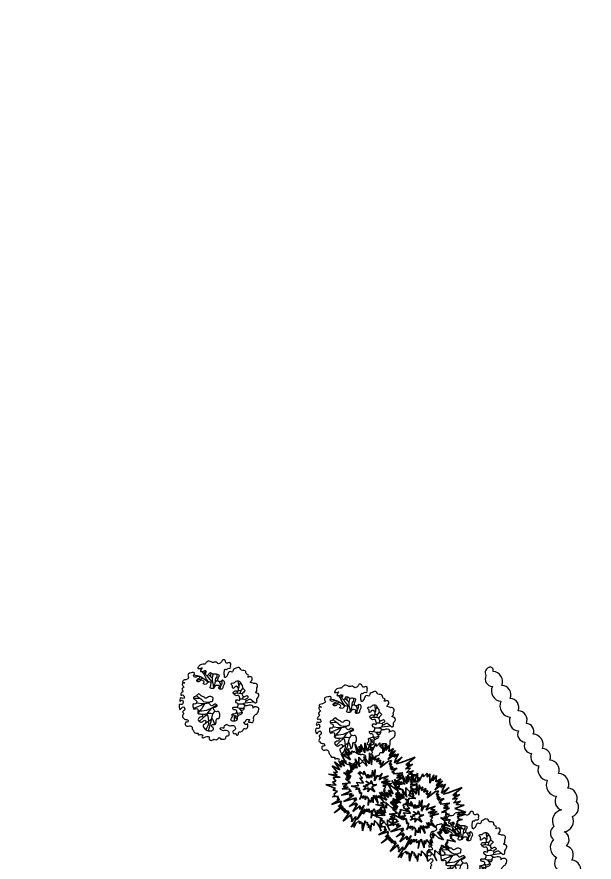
# Model space of a CAD drawing. Header units: metres. Extents: x 180 to 3220, y 13789 to 15035.
# Drawn here: x 782.58 to 800.85, y 14423.54 to 14450.3 of the extents above; entities that cross this region are included whole.
import ezdxf

# ---------------------------------------------------------------- set-up
doc = ezdxf.new("R2010")
doc.units = ezdxf.units.M
doc.header["$MEASUREMENT"] = 0
for name, color, linetype in [('04 Дендроплан (существующие растения)', 7, 'Continuous'), ('04 План (существующие кустарники)', 7, 'Continuous'), ('50 Дендроплан (привязки)', 7, 'Continuous')]:
    doc.layers.add(name, color=color, linetype=linetype)
doc.styles.get("Standard").update_dxf_attribs({"font": 'arial.ttf'})
doc.dimstyles.get("Standard").update_dxf_attribs({"dimtxt": 0.18, "dimasz": 0.18, "dimexe": 0.18, "dimexo": 0.0625, "dimgap": 0.09, "dimtad": 0, "dimtih": 1, "dimtoh": 1, "dimdec": 4, "dimzin": 0, "dimdsep": 46, "dimtxsty": 'Standard', "dimcen": 0.09, "dimadec": 0, "dimazin": 0, "dimtfac": 1, "dimtdec": 4, "dimtofl": 0, "dimtmove": 0, "dimatfit": 3, "dimfxl": 1, "dimtolj": 1, "dimtzin": 0, "dimarcsym": 0})

# ---------------------------------------------------------------- blocks, each defined once
blk = doc.blocks.new('Лиственное дерево существующее')
at = {"color": 114, "lineweight": 0}
for p, q in [((-1.275, 1.287), (-1.119, 1.252)), ((-0.799, 1.368), (-0.859, 1.458)), ((-0.751, 1.267), (-0.799, 1.368)), ((-0.782, 1.333), (-0.669, 1.479)), ((-0.403, 1.17), (-0.548, 1.306)), ((-0.427, 1.275), (-0.411, 1.393)), ((-0.332, 1.162), (-0.28, 1.33)), ((-0.103, 1.192), (-0.105, 1.321)), ((-0.829, 1.124), (-1.138, 0.99)), ((-1.119, 1.252), (-0.938, 1.195)), ((-0.938, 1.195), (-0.761, 1.08)), ((-0.761, 1.08), (-0.541, 0.917)), ((-0.639, 1.076), (-0.751, 1.267)), ((-0.541, 0.917), (-0.639, 1.076)), ((-0.62, 1.247), (-0.563, 1.155)), ((-0.563, 1.155), (-0.46, 1.026)), ((-0.46, 1.026), (-0.309, 0.866)), ((-0.415, 1.181), (-0.427, 1.275)), ((-0.334, 1.1), (-0.403, 1.17)), ((-0.337, 1.006), (-0.332, 1.162)), ((-0.309, 0.866), (-0.337, 1.006)), ((-0.285, 0.754), (-0.309, 0.866)), ((-0.221, 0.786), (-0.18, 0.943)), ((-0.183, 1.016), (-0.173, 1.105)), ((-0.18, 0.943), (-0.183, 1.016)), ((-0.18, 0.943), (-0.086, 1.015)), ((-0.173, 1.105), (-0.103, 1.192)), ((0.058, 0.845), (0.018, 0.955)), ((0.145, 0.845), (0.151, 1.018)), ((1.012, 0.68), (0.961, 0.98)), ((1.002, 0.737), (1.083, 0.859)), ((-0.266, 0.631), (-0.285, 0.754)), ((-0.266, 0.631), (-0.221, 0.786)), ((0.011, 0.712), (0.08, 0.738)), ((0.027, 0.553), (0.067, 0.65)), ((0.098, 0.768), (0.058, 0.845)), ((0.067, 0.65), (0.08, 0.738)), ((0.08, 0.738), (0.145, 0.845)), ((0.912, 0.363), (0.952, 0.477)), ((1.088, 0.479), (0.952, 0.477)), ((0.98, 0.595), (1.012, 0.68)), ((1.088, 0.479), (1.064, 0.348)), ((1.191, 0.617), (1.088, 0.479)), ((-1.081, 0.093), (-1.287, 0.08)), ((-0.976, 0.096), (-1.147, 0.235)), ((-0.973, 0.093), (-1.081, 0.093)), ((-0.885, 0.021), (-0.976, 0.096)), ((-0.772, -0.073), (-0.885, 0.021)), ((0.748, 0.317), (0.854, 0.368)), ((0.854, 0.368), (1.012, 0.353)), ((1.012, 0.353), (1.103, 0.344)), ((1.044, 0.078), (1.18, 0.078)), ((1.103, 0.344), (1.176, 0.338)), ((1.18, 0.078), (1.236, 0.183)), ((1.18, 0.078), (1.336, 0.043)), ((-1.169, -0.374), (-1.309, -0.418)), ((-0.931, -0.27), (-1.169, -0.374)), ((-1.091, -0.147), (-1.147, -0.134)), ((-0.91, -0.179), (-1.091, -0.147)), ((-0.86, -0.395), (-0.95, -0.489)), ((-0.739, -0.188), (-0.931, -0.27)), ((-0.739, -0.188), (-0.91, -0.179)), ((-0.821, -0.312), (-0.86, -0.395)), ((-0.739, -0.188), (-0.821, -0.312)), ((-0.638, -0.11), (-0.772, -0.073)), ((-0.5, -0.151), (-0.739, -0.188)), ((-0.386, -0.406), (-0.641, -0.519)), ((-0.489, -0.116), (-0.638, -0.11)), ((-0.386, -0.406), (-0.514, -0.534)), ((-0.113, -0.252), (-0.386, -0.406)), ((0.87, -0.356), (1.013, -0.408)), ((0.953, -0.18), (1.158, -0.176)), ((1.013, -0.408), (1.247, -0.408)), ((1.013, -0.408), (1.096, -0.512)), ((1.158, -0.176), (1.317, -0.128)), ((1.158, -0.176), (1.267, -0.218)), ((1.267, -0.218), (1.367, -0.287)), ((1.317, -0.128), (1.739, -0.074)), ((1.328, -0.127), (1.373, -0.019)), ((-0.95, -0.489), (-1.084, -0.647)), ((-0.882, -0.56), (-1.076, -0.551)), ((-0.641, -0.519), (-0.882, -0.56)), ((-0.75, -0.714), (-0.864, -0.716)), ((-0.699, -0.796), (-0.804, -0.883)), ((-0.624, -0.681), (-0.75, -0.714)), ((-0.624, -0.681), (-0.699, -0.796)), ((-0.514, -0.534), (-0.624, -0.681)), ((-0.525, -0.67), (-0.624, -0.681)), ((-0.624, -0.681), (-0.572, -0.807)), ((-0.572, -0.807), (-0.55, -0.923)), ((-0.427, -0.678), (-0.525, -0.67)), ((-0.335, -0.691), (-0.427, -0.678)), ((-0.335, -0.691), (-0.408, -0.969)), ((-0.212, -0.551), (-0.335, -0.691)), ((0.682, -0.698), (0.762, -0.798)), ((0.762, -0.798), (0.755, -1.059)), ((0.762, -0.798), (0.835, -0.77)), ((0.762, -0.798), (0.907, -0.988)), ((0.835, -0.77), (0.929, -0.824)), ((0.873, -0.622), (0.961, -0.786)), ((0.873, -0.622), (0.993, -0.651)), ((0.993, -0.651), (1.163, -0.596)), ((-0.804, -0.883), (-0.997, -1.067)), ((-0.629, -1.132), (-0.696, -1.173)), ((-0.532, -1.058), (-0.629, -1.132)), ((-0.535, -1.187), (-0.566, -1.298)), ((-0.55, -0.923), (-0.535, -1.06)), ((-0.535, -1.06), (-0.535, -1.187)), ((-0.408, -0.969), (-0.532, -1.058)), ((-0.47, -1.242), (-0.515, -1.373)), ((-0.422, -1.093), (-0.47, -1.242)), ((-0.408, -0.969), (-0.422, -1.093)), ((-0.381, -0.865), (-0.316, -0.99)), ((-0.316, -0.99), (-0.275, -1.107)), ((-0.275, -1.107), (-0.238, -1.23)), ((-0.622, -1.395), (-0.691, -1.474)), ((-0.566, -1.298), (-0.622, -1.395)), ((-0.515, -1.373), (-0.564, -1.545))]:
    blk.add_line(p, q, dxfattribs=at)
for points, knots in [([(-1.863, -0.802), (-1.881, -0.757), (-1.747, -0.684), (-1.911, -0.574), (-1.692, -0.517), (-1.79, -0.294), (-1.907, -0.385), (-1.984, -0.55), (-2.059, -0.321), (-1.999, -0.175), (-1.894, -0.235), (-1.819, -0.16), (-1.828, -0.083), (-1.849, 0.055), (-2.007, -0.094), (-1.999, 0.047), (-1.938, 0.153), (-1.832, 0.046), (-1.733, 0.144), (-1.793, 0.214), (-1.838, 0.303), (-1.955, 0.22), (-1.946, 0.341), (-1.898, 0.392), (-1.788, 0.464), (-1.907, 0.519), (-1.872, 0.623), (-1.76, 0.663), (-1.864, 0.745), (-1.889, 0.84), (-1.824, 0.904), (-1.659, 0.854), (-1.891, 0.903), (-1.808, 1.034), (-1.683, 1.022), (-1.589, 1.081), (-1.522, 1.172), (-1.609, 1.251), (-1.548, 1.37), (-1.423, 1.371), (-1.266, 1.445), (-1.233, 1.311), (-1.326, 1.255), (-1.263, 1.188), (-1.194, 1.144), (-1.114, 1.199), (-1.035, 1.222), (-0.951, 1.163), (-1.052, 1.106), (-1.123, 1.075), (-1.151, 0.983), (-1.088, 0.91), (-0.99, 0.942), (-0.937, 1.041), (-0.833, 0.999), (-0.758, 0.957), (-0.756, 0.875), (-0.858, 0.837), (-0.695, 0.783), (-0.611, 0.852), (-0.527, 0.951), (-0.375, 0.902), (-0.426, 0.79), (-0.418, 0.708), (-0.488, 0.654), (-0.425, 0.592), (-0.354, 0.593), (-0.251, 0.613), (-0.225, 0.746), (-0.105, 0.754), (0.053, 0.733), (-0.044, 0.628), (0.019, 0.538), (0.099, 0.557), (0.195, 0.575), (0.173, 0.707), (0.273, 0.796), (0.262, 0.925), (0.181, 1.071), (0.093, 0.951), (-0.002, 0.952), (-0.083, 0.981), (-0.098, 1.072), (-0.033, 1.146), (0.02, 1.288), (-0.113, 1.322), (-0.213, 1.354), (-0.344, 1.304), (-0.427, 1.44), (-0.522, 1.344), (-0.56, 1.288), (-0.617, 1.228), (-0.671, 1.281), (-0.73, 1.337), (-0.664, 1.401), (-0.662, 1.525), (-0.806, 1.471), (-0.975, 1.423), (-0.933, 1.56), (-0.796, 1.69), (-0.974, 1.592), (-1.114, 1.604), (-1.027, 1.718), (-0.966, 1.811), (-0.835, 1.824), (-0.696, 1.818), (-0.625, 1.999), (-0.435, 1.978), (-0.317, 1.874), (-0.169, 1.993), (-0.037, 1.791), (0.118, 1.927), (0.171, 2.072), (0.331, 2.017), (0.32, 1.881), (0.433, 1.862), (0.5, 1.939), (0.63, 1.849), (0.551, 1.757), (0.61, 1.682), (0.54, 1.583), (0.423, 1.658), (0.38, 1.528), (0.285, 1.601), (0.255, 1.442), (0.259, 1.344), (0.267, 1.066), (0.442, 1.277), (0.452, 1.397), (0.554, 1.491), (0.691, 1.367), (0.706, 1.583), (0.847, 1.604), (0.949, 1.69), (1.08, 1.634), (1.107, 1.482), (1.251, 1.539), (1.364, 1.464), (1.332, 1.318), (1.543, 1.296), (1.4, 1.122), (1.6, 1.263), (1.746, 1.049), (1.497, 0.884), (1.694, 0.879), (1.77, 0.828), (1.885, 0.882), (1.984, 0.691), (1.87, 0.579), (1.951, 0.461), (1.781, 0.392), (1.935, 0.365), (2.026, 0.299), (1.993, 0.151), (1.874, 0.063), (1.942, -0.057), (1.852, -0.164), (1.705, -0.058), (1.57, 0.123), (1.46, -0.006), (1.368, -0.037), (1.309, 0.063), (1.418, 0.081), (1.488, 0.156), (1.387, 0.288), (1.293, 0.151), (1.168, 0.211), (1.158, 0.338), (1.232, 0.414), (1.37, 0.508), (1.152, 0.589), (1.19, 0.754), (1.08, 0.827), (1.07, 0.942), (0.965, 0.989), (0.834, 0.976), (0.764, 0.841), (0.611, 0.902), (0.608, 0.768), (0.711, 0.734), (0.641, 0.537), (0.789, 0.661), (0.881, 0.732), (0.967, 0.639), (0.997, 0.553), (0.953, 0.449), (0.855, 0.484), (0.758, 0.479), (0.688, 0.371), (0.775, 0.293), (0.847, 0.19), (0.983, 0.282), (1.029, 0.149), (1.046, 0.081), (1.054, -0.055), (0.876, 0.088), (0.805, -0.111), (0.954, -0.136), (0.971, -0.254), (0.916, -0.36), (0.806, -0.365), (0.663, -0.342), (0.715, -0.526), (0.851, -0.462), (0.924, -0.585), (0.833, -0.657), (0.756, -0.694), (0.608, -0.696), (0.717, -0.859), (0.553, -0.942), (0.629, -1.071), (0.741, -1.059), (0.834, -1.056), (0.93, -0.996), (0.884, -0.867), (0.981, -0.75), (1.119, -0.739), (1.208, -0.591), (1.044, -0.489), (1.259, -0.545), (1.236, -0.392), (1.278, -0.271), (1.407, -0.301), (1.52, -0.244), (1.647, -0.243), (1.757, -0.342), (1.628, -0.447), (1.834, -0.304), (1.938, -0.341), (2.024, -0.427), (1.983, -0.534), (1.959, -0.679), (1.81, -0.72), (1.719, -0.862), (1.775, -0.997), (1.685, -1.157), (1.583, -1.102), (1.385, -1.113), (1.618, -0.979), (1.443, -0.96), (1.345, -0.98), (1.358, -1.093), (1.215, -1.09), (1.3, -1.192), (1.368, -1.263), (1.45, -1.161), (1.466, -1.327), (1.427, -1.431), (1.321, -1.45), (1.23, -1.407), (1.216, -1.557), (1.107, -1.596), (0.975, -1.601), (0.989, -1.703), (0.947, -1.778), (0.841, -1.769), (0.866, -1.645), (0.75, -1.749), (0.684, -1.637), (0.696, -1.538), (0.781, -1.521), (0.846, -1.457), (0.816, -1.355), (0.745, -1.251), (0.631, -1.287), (0.523, -1.314), (0.445, -1.241), (0.335, -1.218), (0.262, -1.295), (0.252, -1.455), (0.133, -1.345), (0.026, -1.44), (0.118, -1.522), (0.208, -1.565), (0.318, -1.52), (0.405, -1.554), (0.514, -1.588), (0.498, -1.691), (0.507, -1.814), (0.369, -1.786), (0.336, -1.883), (0.301, -1.974), (0.195, -1.957), (0.081, -2.01), (0.01, -1.844), (-0.069, -1.968), (-0.163, -2.035), (-0.279, -1.927), (-0.37, -2.065), (-0.477, -2.008), (-0.522, -1.934), (-0.473, -1.822), (-0.649, -1.838), (-0.74, -1.86), (-0.831, -1.93), (-0.905, -1.848), (-0.791, -1.771), (-0.94, -1.709), (-1.095, -1.791), (-1.036, -1.621), (-1.266, -1.715), (-1.272, -1.547), (-1.369, -1.482), (-1.348, -1.343), (-1.503, -1.274), (-1.621, -1.34), (-1.705, -1.268), (-1.734, -1.19), (-1.693, -1.089), (-1.578, -1.13), (-1.56, -1.01), (-1.655, -0.965), (-1.758, -0.976), (-1.811, -0.902), (-1.875, -0.857), (-1.857, -0.816), (-1.863, -0.802)], [0, 0, 0, 0, 0.144623, 0.231167, 0.368861, 0.533358, 0.626687, 0.740408, 0.935226, 1.031861, 1.128241, 1.198256, 1.294402, 1.368689, 1.507955, 1.574673, 1.679777, 1.79119, 1.883627, 1.959993, 2.039207, 2.131319, 2.201489, 2.277769, 2.379891, 2.45347, 2.54984, 2.629417, 2.713756, 2.836131, 2.877797, 2.974434, 3.098533, 3.174839, 3.310795, 3.448506, 3.489216, 3.62255, 3.689433, 3.833718, 3.988827, 4.05943, 4.152735, 4.217846, 4.281087, 4.383199, 4.466591, 4.525335, 4.60464, 4.706041, 4.777196, 4.850967, 4.941557, 5.035937, 5.13954, 5.219117, 5.28068, 5.339424, 5.435055, 5.564599, 5.681514, 5.792988, 5.892227, 5.976975, 6.036908, 6.095646, 6.173749, 6.252212, 6.380922, 6.484525, 6.602635, 6.692872, 6.777965, 6.844717, 6.928444, 7.02051, 7.167213, 7.282, 7.407383, 7.507264, 7.609206, 7.678412, 7.741177, 7.842553, 7.980652, 8.063007, 8.187574, 8.307662, 8.420868, 8.524456, 8.606097, 8.65359, 8.733663, 8.78115, 8.875736, 8.947733, 9.070923, 9.223371, 9.297752, 9.425798, 9.577891, 9.656402, 9.742281, 9.880076, 10.010368, 10.101704, 10.271449, 10.469408, 10.556507, 10.704089, 10.878467, 11.055291, 11.171089, 11.284149, 11.417731, 11.482645, 11.567427, 11.68373, 11.77169, 11.843492, 11.921933, 12.039354, 12.124248, 12.185085, 12.279334, 12.442083, 12.611011, 12.797738, 12.921046, 13.015017, 13.129765, 13.27535, 13.406716, 13.521304, 13.644281, 13.753137, 13.886642, 13.991763, 14.093139, 14.248215, 14.338926, 14.451134, 14.636917, 14.813923, 14.953979, 15.006047, 15.083831, 15.270441, 15.402543, 15.48891, 15.598301, 15.682028, 15.794092, 15.927518, 16.058446, 16.173604, 16.260996, 16.378012, 16.633999, 16.747204, 16.817387, 16.885538, 16.980265, 17.054418, 17.157369, 17.299589, 17.380857, 17.502298, 17.608515, 17.708493, 17.875073, 18.018008, 18.132164, 18.220812, 18.330672, 18.42764, 18.594846, 18.685597, 18.781631, 18.83834, 18.974753, 19.095535, 19.196942, 19.302834, 19.396624, 19.471771, 19.573189, 19.64865, 19.757506, 19.853667, 19.959896, 20.083661, 20.173311, 20.285247, 20.335982, 20.497146, 20.604648, 20.73546, 20.822811, 20.919446, 21.052361, 21.138111, 21.251311, 21.378508, 21.468801, 21.559641, 21.663684, 21.760796, 21.866457, 22.044178, 22.114637, 22.23047, 22.341438, 22.400666, 22.529106, 22.668332, 22.783263, 22.938439, 23.01956, 23.126312, 23.267144, 23.355432, 23.45979, 23.589203, 23.728577, 23.835857, 23.898351, 24.043906, 24.189962, 24.256212, 24.371649, 24.490581, 24.67199, 24.766696, 24.956099, 25.083087, 25.169948, 25.292933, 25.419422, 25.526836, 25.615518, 25.691414, 25.778638, 25.869312, 25.961297, 26.024928, 26.121298, 26.263466, 26.360434, 26.407027, 26.517617, 26.650303, 26.74818, 26.826653, 26.905094, 26.978885, 27.046871, 27.126191, 27.241376, 27.314599, 27.389769, 27.472839, 27.551312, 27.683547, 27.788448, 27.871841, 27.999501, 28.077604, 28.175679, 28.291585, 28.394565, 28.492933, 28.567087, 28.697918, 28.77954, 28.894137, 28.975271, 29.07451, 29.169691, 29.264917, 29.370694, 29.435998, 29.525045, 29.645134, 29.756428, 29.862319, 29.956635, 30.074745, 30.200153, 30.306664, 30.366297, 30.449133, 30.570729, 30.713328, 30.79014, 30.852634, 30.945669, 31.037541, 31.189615, 31.243213, 31.410359, 31.536232, 31.621622, 31.733558, 31.886269, 32.00739, 32.09115, 32.172123, 32.250875, 32.347965, 32.418568, 32.512539, 32.612542, 32.705135, 32.769699, 32.813194, 32.813194, 32.813194, 32.813194]), ([(-0.602, -1.531), (-0.637, -1.511), (-0.708, -1.467), (-0.788, -1.386), (-0.835, -1.244), (-0.712, -1.219), (-0.678, -1.13), (-0.654, -0.981), (-0.819, -1.048), (-0.915, -1.145), (-1.007, -1.056), (-1.104, -0.978), (-1.018, -0.888), (-0.949, -0.836), (-0.841, -0.875), (-0.83, -0.671), (-0.981, -0.711), (-1.12, -0.654), (-1.057, -0.535), (-1.096, -0.37), (-1.312, -0.5), (-1.319, -0.325), (-1.366, -0.145), (-1.189, -0.222), (-1.133, -0.117), (-1.133, 0.017), (-1.282, 0.029), (-1.313, 0.162), (-1.188, 0.195), (-1.12, 0.258), (-1.017, 0.368), (-0.96, 0.246), (-0.88, 0.2), (-0.773, 0.186), (-0.694, 0.064), (-0.588, 0.147), (-0.489, 0.209), (-0.378, 0.177), (-0.291, 0.112), (-0.324, 0.045), (-0.292, -0.066), (-0.449, -0.048), (-0.518, -0.154), (-0.453, -0.207), (-0.425, -0.292), (-0.309, -0.266), (-0.239, -0.183), (-0.144, -0.218), (-0.058, -0.305), (-0.195, -0.348), (-0.301, -0.387), (-0.272, -0.491), (-0.218, -0.55), (-0.136, -0.606), (-0.023, -0.531), (0.024, -0.659), (0.046, -0.756), (0.034, -0.851), (-0.017, -0.955), (-0.152, -0.883), (-0.141, -1.045), (-0.171, -1.124), (-0.178, -1.235), (-0.287, -1.228), (-0.413, -1.238), (-0.379, -1.369), (-0.286, -1.387), (-0.29, -1.469), (-0.332, -1.538), (-0.429, -1.563), (-0.519, -1.55), (-0.579, -1.545), (-0.602, -1.531)], [0, 0, 0, 0, 0.119147, 0.244704, 0.355195, 0.456841, 0.525213, 0.64652, 0.761794, 0.906015, 0.999107, 1.102214, 1.21292, 1.287506, 1.35766, 1.479239, 1.62773, 1.713089, 1.858081, 1.936445, 2.136108, 2.227757, 2.383509, 2.506371, 2.592801, 2.687321, 2.856666, 2.919037, 3.017629, 3.155387, 3.246677, 3.353704, 3.442539, 3.52579, 3.669986, 3.756325, 3.869148, 4.011227, 4.081037, 4.138722, 4.206699, 4.365743, 4.440415, 4.505889, 4.585073, 4.671725, 4.788569, 4.878809, 4.948708, 5.073582, 5.166391, 5.253695, 5.327262, 5.415765, 5.519566, 5.621336, 5.725491, 5.831081, 5.911981, 6.005594, 6.125346, 6.227321, 6.306075, 6.391977, 6.508685, 6.596002, 6.686109, 6.737432, 6.809051, 6.915906, 7.005912, 7.085383, 7.085383, 7.085383, 7.085383])]:
    blk.add_open_spline(points, degree=3, knots=knots, dxfattribs=at)
blk = doc.blocks.new('Ель существующая на участке')
at = {"color": 114}
for p, q in [((-0.45, 1.669), (-0.445, 2.184)), ((-0.445, 2.184), (-0.306, 1.755)), ((-0.306, 1.755), (-0.154, 2.172)), ((-0.154, 2.172), (-0.149, 1.793)), ((0.143, 1.993), (0.32, 2.176)), ((0.32, 2.176), (0.325, 1.974)), ((0.325, 1.974), (0.467, 2.151)), ((0.467, 2.151), (0.464, 1.664)), ((-1.458, 1.799), (-1.206, 1.556)), ((-1.179, 1.325), (-1.458, 1.799)), ((-1.333, 1.879), (-1.139, 1.603)), ((-1.206, 1.556), (-1.333, 1.879)), ((-1.139, 1.603), (-1.09, 1.769)), ((-1.09, 1.769), (-1.009, 1.694)), ((-1.009, 1.694), (-0.993, 1.763)), ((-0.993, 1.763), (-0.824, 1.608)), ((-0.954, 2.125), (-0.702, 1.636)), ((-0.824, 1.608), (-0.954, 2.125)), ((-0.733, 2.004), (-0.616, 1.724)), ((-0.702, 1.636), (-0.733, 2.004)), ((-0.65, 2.092), (-0.45, 1.669)), ((-0.616, 1.724), (-0.65, 2.092)), ((-0.149, 1.793), (-0.066, 1.965)), ((-0.074, 1.78), (0.112, 2.139)), ((-0.066, 1.965), (-0.074, 1.78)), ((0.112, 2.139), (0.143, 1.993)), ((0.464, 1.664), (0.671, 2.09)), ((0.671, 2.09), (0.622, 1.794)), ((0.622, 1.794), (0.804, 2.062)), ((1.1, 1.794), (0.724, 1.337)), ((0.804, 2.062), (0.771, 1.744)), ((0.771, 1.744), (1.012, 1.885)), ((1.012, 1.885), (0.79, 1.528)), ((0.79, 1.528), (1.1, 1.794)), ((-1.644, 1.621), (-1.179, 1.325)), ((-1.386, 1.137), (-1.644, 1.621)), ((-1.633, 1.308), (-1.386, 1.137)), ((-1.483, 0.998), (-1.633, 1.308)), ((-0.939, 1.373), (-0.833, 0.89)), ((-0.702, 0.968), (-0.939, 1.373)), ((-0.745, 1.451), (-0.755, 1.166)), ((-0.352, 0.993), (-0.745, 1.451)), ((-0.492, 1.486), (-0.352, 0.993)), ((-0.225, 1.119), (-0.492, 1.486)), ((-0.205, 1.668), (-0.225, 1.119)), ((-0.102, 1.066), (-0.205, 1.668)), ((-0.069, 1.59), (-0.102, 1.066)), ((-0.001, 1.383), (-0.069, 1.59)), ((0.104, 1.486), (-0.001, 1.383)), ((0.031, 1.295), (0.104, 1.486)), ((0.278, 1.406), (0.031, 1.295)), ((0.142, 1.222), (0.278, 1.406)), ((0.356, 1.3), (0.142, 1.222)), ((0.271, 1.101), (0.356, 1.3)), ((0.724, 1.337), (1.104, 1.616)), ((0.898, 1.288), (0.747, 1.255)), ((0.777, 1.079), (0.898, 1.288)), ((1.024, 1.447), (1.264, 1.616)), ((1.104, 1.616), (1.024, 1.447)), ((1.057, 1.168), (1.444, 1.447)), ((1.126, 1.375), (1.057, 1.168)), ((1.264, 1.616), (1.126, 1.375)), ((1.444, 1.447), (1.137, 1.107)), ((1.394, 1.187), (2.098, 1.444)), ((2.098, 1.444), (1.636, 1.071)), ((-2.103, 1.018), (-1.71, 0.802)), ((-1.84, 0.677), (-2.103, 1.018)), ((-1.979, 1.214), (-1.627, 0.943)), ((-1.71, 0.802), (-1.979, 1.214)), ((-1.73, 1.211), (-1.483, 0.998)), ((-1.627, 0.943), (-1.73, 1.211)), ((-1.241, 1.197), (-1.093, 0.695)), ((-1.017, 0.804), (-1.241, 1.197)), ((-1.095, 1.068), (-1.017, 0.804)), ((-0.937, 0.877), (-1.095, 1.068)), ((-1.015, 1.144), (-0.937, 0.877)), ((-0.833, 0.89), (-1.015, 1.144)), ((-0.755, 1.166), (-0.702, 0.968)), ((0.359, 1.187), (0.271, 1.101)), ((0.747, 1.255), (0.324, 0.935)), ((0.324, 0.935), (0.515, 1.252)), ((0.515, 1.252), (0.336, 1.059)), ((0.336, 1.059), (0.359, 1.187)), ((0.918, 1.121), (0.777, 1.079)), ((0.812, 0.983), (0.918, 1.121)), ((0.91, 1.021), (0.812, 0.983)), ((0.832, 0.87), (0.91, 1.021)), ((0.988, 0.96), (0.832, 0.87)), ((0.873, 0.814), (0.988, 0.96)), ((1.192, 0.897), (0.873, 0.814)), ((0.925, 0.691), (1.192, 0.897)), ((1.137, 1.107), (1.394, 1.187)), ((1.979, 1.09), (1.617, 0.86)), ((1.617, 0.86), (1.866, 0.902)), ((1.636, 1.071), (1.832, 1.121)), ((1.866, 0.902), (1.669, 0.681)), ((1.832, 1.121), (1.683, 0.996)), ((1.683, 0.996), (1.979, 1.09)), ((-2.28, 0.59), (-1.846, 0.542)), ((-1.694, 0.435), (-2.28, 0.59)), ((-2.053, 0.424), (-1.694, 0.435)), ((-2.034, 0.694), (-1.84, 0.677)), ((-1.846, 0.542), (-2.034, 0.694)), ((-1.521, 0.678), (-1.166, 0.383)), ((-1.139, 0.469), (-1.521, 0.678)), ((-1.406, 0.73), (-1.139, 0.469)), ((-1.212, 0.602), (-1.406, 0.73)), ((-1.388, 0.449), (-1.219, 0.323)), ((-1.166, 0.383), (-1.388, 0.449)), ((-1.343, 0.809), (-1.212, 0.602)), ((-1.154, 0.652), (-1.343, 0.809)), ((-1.199, 0.786), (-1.154, 0.652)), ((-1.093, 0.695), (-1.199, 0.786)), ((-0.795, 0.653), (-0.543, 0.395)), ((-0.653, 0.608), (-0.795, 0.653)), ((-0.724, 0.734), (-0.653, 0.608)), ((-0.505, 0.573), (-0.724, 0.734)), ((-0.501, 0.75), (-0.505, 0.573)), ((-0.307, 0.389), (-0.501, 0.75)), ((-0.294, 0.585), (-0.307, 0.389)), ((-0.207, 0.389), (-0.294, 0.585)), ((-0.175, 0.553), (-0.207, 0.389)), ((-0.087, 0.421), (-0.175, 0.553)), ((-0.055, 0.785), (-0.087, 0.421)), ((0.006, 0.472), (-0.055, 0.785)), ((0.077, 0.83), (0.006, 0.472)), ((0.049, 0.246), (0.077, 0.83)), ((0.188, 0.546), (0.049, 0.246)), ((0.239, 0.459), (0.188, 0.546)), ((0.423, 0.633), (0.239, 0.459)), ((0.281, 0.31), (0.423, 0.633)), ((0.749, 0.507), (0.388, 0.381)), ((0.501, 0.355), (0.749, 0.507)), ((1.031, 0.704), (0.925, 0.691)), ((0.981, 0.61), (1.031, 0.704)), ((1.472, 0.656), (0.981, 0.61)), ((0.981, 0.61), (0.981, 0.61)), ((1.155, 0.412), (1.386, 0.5)), ((1.167, 0.527), (1.472, 0.656)), ((1.386, 0.5), (1.167, 0.527)), ((1.669, 0.681), (2.023, 0.761)), ((2.204, 0.55), (1.733, 0.387)), ((2.023, 0.761), (1.772, 0.591)), ((1.772, 0.591), (2.204, 0.55)), ((-2.424, 0.067), (-1.904, 0.026)), ((-1.929, -0.137), (-2.424, 0.067)), ((-2.092, 0.181), (-1.918, 0.239)), ((-1.904, 0.026), (-2.092, 0.181)), ((-1.918, 0.239), (-2.053, 0.424)), ((-1.174, 0.147), (-1.592, 0.101)), ((-1.592, 0.101), (-1.34, 0.07)), ((-1.34, 0.07), (-1.544, -0.038)), ((-1.421, 0.353), (-1.174, 0.147)), ((-1.219, 0.323), (-1.421, 0.353)), ((-0.756, 0.024), (-1.147, -0.022)), ((-0.885, 0.173), (-0.756, 0.024)), ((-0.511, 0.137), (-0.885, 0.173)), ((-0.695, 0.411), (-0.511, 0.137)), ((-0.543, 0.395), (-0.695, 0.411)), ((-0.282, 0.008), (-0.534, -0.017)), ((-0.231, 0.092), (-0.414, 0.051)), ((-0.414, 0.051), (-0.282, 0.008)), ((-0.389, 0.239), (-0.231, 0.092)), ((-0.163, 0.107), (-0.389, 0.239)), ((-0.122, 0.27), (-0.163, 0.107)), ((-0.046, 0.057), (-0.122, 0.27)), ((-0.097, -0.053), (0.153, 0.062)), ((0.153, 0.062), (-0.046, 0.057)), ((0.388, 0.381), (0.281, 0.31)), ((0.381, 0.175), (0.73, 0.323)), ((0.836, 0.23), (0.381, 0.175)), ((0.459, -0.006), (0.914, 0.117)), ((0.468, 0.094), (0.836, 0.23)), ((0.914, 0.117), (0.468, 0.094)), ((0.73, 0.323), (0.501, 0.355)), ((1.049, 0.19), (1.464, 0.404)), ((1.288, 0.22), (1.049, 0.19)), ((1.464, 0.404), (1.155, 0.412)), ((1.245, 0.061), (1.454, 0.084)), ((1.321, -0.024), (1.245, 0.061)), ((1.27, 0.142), (1.288, 0.22)), ((1.454, 0.084), (1.27, 0.142)), ((1.733, 0.387), (2.278, 0.199)), ((1.941, 0.099), (1.844, 0.063)), ((1.844, 0.063), (2.223, 0.08)), ((2.223, 0.08), (1.849, -0.039)), ((2.278, 0.199), (1.882, 0.19)), ((1.882, 0.19), (1.941, 0.099)), ((-2.062, -0.212), (-1.929, -0.137)), ((-1.829, -0.266), (-2.062, -0.212)), ((-2.017, -0.423), (-1.829, -0.266)), ((-1.951, -0.49), (-2.017, -0.423)), ((-1.131, -0.256), (-1.632, -0.471)), ((-1.632, -0.471), (-1.083, -0.395)), ((-1.284, -0.072), (-1.597, -0.159)), ((-1.597, -0.159), (-1.207, -0.167)), ((-1.544, -0.038), (-1.284, -0.072)), ((-1.083, -0.395), (-1.244, -0.5)), ((-1.207, -0.167), (-1.229, -0.294)), ((-1.229, -0.294), (-1.131, -0.256)), ((-1.147, -0.022), (-0.815, -0.077)), ((-0.815, -0.077), (-0.921, -0.193)), ((-0.921, -0.193), (-0.711, -0.122)), ((-0.711, -0.122), (-0.76, -0.222)), ((-0.76, -0.222), (-0.682, -0.222)), ((-0.682, -0.222), (-0.747, -0.296)), ((-0.747, -0.296), (-0.669, -0.296)), ((-0.669, -0.296), (-0.721, -0.386)), ((-0.721, -0.386), (-0.621, -0.341)), ((-0.621, -0.341), (-0.627, -0.534)), ((-0.394, -0.07), (-0.539, -0.197)), ((-0.539, -0.197), (-0.259, -0.096)), ((-0.534, -0.017), (-0.394, -0.07)), ((-0.259, -0.096), (-0.294, -0.308)), ((-0.294, -0.308), (-0.172, -0.142)), ((-0.259, -0.096), (-0.259, -0.096)), ((-0.172, -0.142), (0.051, -0.307)), ((-0.172, -0.142), (-0.172, -0.142)), ((0.051, -0.307), (-0.097, -0.053)), ((0.296, -0.326), (0.487, -0.494)), ((0.435, -0.597), (0.296, -0.326)), ((0.383, -0.317), (0.761, -0.568)), ((0.487, -0.494), (0.383, -0.317)), ((0.62, -0.067), (0.459, -0.006)), ((0.491, -0.257), (0.601, -0.241)), ((0.761, -0.568), (0.491, -0.257)), ((0.494, -0.19), (0.62, -0.067)), ((0.601, -0.241), (0.494, -0.19)), ((1.004, -0.077), (1.452, -0.208)), ((1.263, -0.264), (1.004, -0.077)), ((1.092, -0.425), (1.51, -0.521)), ((1.215, -0.543), (1.092, -0.425)), ((1.177, -0.357), (1.331, -0.37)), ((1.51, -0.521), (1.177, -0.357)), ((1.18, -0.047), (1.321, -0.024)), ((1.452, -0.208), (1.18, -0.047)), ((1.193, -0.287), (1.263, -0.264)), ((1.331, -0.37), (1.193, -0.287)), ((1.874, -0.325), (1.8, -0.386)), ((1.8, -0.386), (1.866, -0.442)), ((1.849, -0.039), (1.93, -0.068)), ((2.11, -0.176), (1.85, -0.231)), ((1.85, -0.231), (1.874, -0.325)), ((1.93, -0.068), (1.883, -0.137)), ((1.883, -0.137), (2.11, -0.176)), ((-2.136, -0.946), (-1.721, -0.697)), ((-1.627, -0.783), (-2.136, -0.946)), ((-2.084, -0.565), (-1.951, -0.49)), ((-1.79, -0.523), (-2.084, -0.565)), ((-1.857, -0.703), (-1.763, -0.614)), ((-1.721, -0.697), (-1.857, -0.703)), ((-1.843, -0.6), (-1.79, -0.523)), ((-1.763, -0.614), (-1.843, -0.6)), ((-1.699, -0.883), (-1.627, -0.783)), ((-1.525, -0.798), (-0.87, -0.607)), ((-1.3, -0.658), (-1.525, -0.798)), ((-1.001, -0.471), (-1.3, -0.658)), ((-0.85, -0.696), (-1.247, -1.042)), ((-1.247, -1.042), (-0.87, -0.854)), ((-1.244, -0.5), (-1.001, -0.471)), ((-0.87, -0.607), (-1.003, -0.741)), ((-1.003, -0.741), (-0.85, -0.696)), ((-0.87, -0.854), (-0.937, -1.013)), ((-0.721, -0.689), (-0.508, -0.483)), ((-0.627, -0.534), (-0.721, -0.689)), ((-0.508, -0.483), (-0.547, -0.634)), ((-0.547, -0.634), (-0.408, -0.512)), ((-0.408, -0.512), (-0.424, -0.705)), ((-0.424, -0.705), (-0.35, -0.541)), ((-0.35, -0.541), (-0.269, -0.654)), ((-0.269, -0.654), (-0.284, -0.997)), ((-0.284, -0.997), (-0.23, -0.71)), ((-0.23, -0.71), (-0.136, -0.839)), ((-0.136, -0.839), (-0.097, -0.578)), ((-0.097, -0.578), (-0.02, -0.868)), ((-0.02, -0.868), (-0.013, -0.468)), ((-0.013, -0.468), (0.235, -0.887)), ((0.112, -0.481), (0.245, -0.61)), ((0.235, -0.887), (0.112, -0.481)), ((0.238, -0.497), (0.316, -0.623)), ((0.245, -0.61), (0.238, -0.497)), ((0.316, -0.623), (0.338, -0.51)), ((0.338, -0.51), (0.435, -0.597)), ((0.601, -0.829), (0.906, -1.096)), ((0.708, -0.992), (0.601, -0.829)), ((0.852, -0.816), (1.025, -0.914)), ((1.151, -1.2), (0.852, -0.816)), ((0.928, -0.766), (1.079, -0.845)), ((1.025, -0.914), (0.928, -0.766)), ((0.962, -0.64), (1.371, -0.86)), ((1.079, -0.845), (0.962, -0.64)), ((1.122, -0.526), (1.215, -0.543)), ((1.281, -0.71), (1.122, -0.526)), ((1.135, -0.642), (1.281, -0.71)), ((1.371, -0.86), (1.135, -0.642)), ((1.592, -0.677), (1.783, -0.791)), ((1.783, -0.702), (1.592, -0.677)), ((1.681, -0.785), (1.739, -0.871)), ((1.783, -0.791), (1.681, -0.785)), ((1.866, -0.442), (1.767, -0.477)), ((1.767, -0.477), (2.143, -0.635)), ((1.775, -0.632), (1.783, -0.702)), ((2.143, -0.635), (1.775, -0.632)), ((-1.547, -1.054), (-1.998, -1.361)), ((-1.998, -1.361), (-1.718, -1.098)), ((-1.799, -1.043), (-1.624, -0.877)), ((-1.61, -0.968), (-1.799, -1.043)), ((-1.718, -1.098), (-1.61, -0.968)), ((-1.624, -0.877), (-1.699, -0.883)), ((-1.612, -1.24), (-1.547, -1.054)), ((-1.461, -1.156), (-1.612, -1.24)), ((-1.541, -1.282), (-1.461, -1.156)), ((-1.386, -1.214), (-1.541, -1.282)), ((-1.488, -1.353), (-1.386, -1.214)), ((-1.282, -1.26), (-1.488, -1.353)), ((-1.359, -1.413), (-1.282, -1.26)), ((-0.812, -0.911), (-1.051, -1.294)), ((-1.051, -1.294), (-0.684, -1.017)), ((-0.937, -1.013), (-0.812, -0.911)), ((-0.481, -0.973), (-0.836, -1.706)), ((-0.836, -1.706), (-0.446, -1.162)), ((-0.695, -1.196), (-0.481, -0.973)), ((-0.684, -1.017), (-0.695, -1.196)), ((-0.528, -1.432), (-0.327, -1.162)), ((-0.446, -1.162), (-0.528, -1.432)), ((-0.327, -1.162), (-0.346, -1.322)), ((-0.346, -1.322), (-0.22, -1.168)), ((-0.22, -1.168), (-0.22, -1.354)), ((-0.22, -1.354), (-0.085, -1.247)), ((-0.085, -1.247), (-0.126, -1.64)), ((-0.126, -1.64), (-0.05, -1.266)), ((-0.05, -1.266), (0.025, -1.171)), ((0.025, -1.171), (0.179, -1.605)), ((0.179, -1.605), (0.182, -1.234)), ((0.182, -1.234), (0.242, -1.42)), ((0.242, -1.42), (0.286, -1.19)), ((0.286, -1.19), (0.563, -1.523)), ((0.472, -1.237), (0.604, -1.366)), ((0.563, -1.523), (0.472, -1.237)), ((0.532, -1.077), (0.645, -1.105)), ((0.604, -1.366), (0.532, -1.077)), ((0.594, -0.964), (0.708, -0.992)), ((0.645, -1.105), (0.594, -0.964)), ((0.906, -1.096), (1.151, -1.2)), ((1.337, -1.201), (1.378, -1.334)), ((1.755, -1.308), (1.337, -1.201)), ((1.492, -1.078), (1.755, -1.308)), ((1.556, -1.084), (1.492, -1.078)), ((1.503, -0.926), (1.498, -1.001)), ((1.498, -1.001), (1.556, -1.084)), ((2.002, -1.026), (1.503, -0.926)), ((1.739, -0.871), (2.002, -1.026)), ((-1.142, -1.451), (-1.543, -1.797)), ((-1.543, -1.797), (-1.355, -1.523)), ((-1.271, -1.333), (-1.359, -1.413)), ((-1.355, -1.523), (-1.244, -1.39)), ((-1.244, -1.39), (-1.271, -1.333)), ((-1.164, -1.589), (-1.142, -1.451)), ((-1.1, -1.553), (-1.164, -1.589)), ((-1.144, -2.101), (-0.887, -1.689)), ((-1.131, -1.669), (-1.1, -1.553)), ((-1.081, -1.65), (-1.131, -1.669)), ((-0.909, -1.551), (-1.122, -1.824)), ((-1.122, -1.824), (-1.081, -1.65)), ((-0.887, -1.689), (-0.909, -1.551)), ((0.972, -1.66), (1.01, -1.818)), ((1.032, -1.699), (0.972, -1.66)), ((1.049, -1.552), (1.019, -1.594)), ((1.019, -1.594), (1.032, -1.699)), ((1.046, -1.464), (1.049, -1.552)), ((1.448, -1.696), (1.046, -1.464)), ((1.232, -1.425), (1.448, -1.696)), ((1.337, -1.428), (1.232, -1.425)), ((1.29, -1.312), (1.337, -1.428)), ((1.378, -1.334), (1.29, -1.312)), ((-0.94, -1.858), (-1.144, -2.101)), ((-1.006, -2.115), (-0.94, -1.858)), ((-0.909, -1.902), (-1.006, -2.115)), ((-0.746, -1.777), (-0.909, -1.902)), ((-0.707, -1.921), (-0.746, -1.777)), ((-0.646, -1.813), (-0.707, -1.921)), ((-0.627, -1.91), (-0.646, -1.813)), ((-0.549, -1.874), (-0.627, -1.91)), ((-0.584, -1.996), (-0.549, -1.874)), ((-0.56, -2.275), (-0.584, -1.996)), ((-0.438, -1.78), (-0.56, -2.275)), ((-0.402, -1.871), (-0.438, -1.78)), ((-0.31, -1.852), (-0.402, -1.871)), ((-0.327, -1.999), (-0.31, -1.852)), ((-0.269, -1.935), (-0.327, -1.999)), ((-0.258, -2.126), (-0.269, -1.935)), ((-0.191, -2.01), (-0.258, -2.126)), ((-0.158, -2.292), (-0.191, -2.01)), ((-0.103, -1.888), (-0.158, -2.292)), ((0.024, -2.007), (-0.103, -1.888)), ((0.036, -1.761), (0.024, -2.007)), ((0.174, -1.896), (0.036, -1.761)), ((0.315, -2.09), (0.174, -1.896)), ((0.326, -1.816), (0.315, -2.09)), ((0.384, -2.3), (0.315, -2.09)), ((0.315, -2.09), (0.384, -2.3)), ((0.382, -1.733), (0.326, -1.816)), ((0.459, -1.769), (0.382, -1.733)), ((0.705, -2.021), (0.459, -1.769)), ((0.708, -1.725), (0.705, -2.021)), ((0.813, -2.267), (0.705, -2.021)), ((0.705, -2.021), (0.813, -2.267)), ((1.032, -2.012), (0.708, -1.725)), ((0.938, -1.76), (1.032, -2.012)), ((1.01, -1.818), (0.938, -1.76))]:
    blk.add_line(p, q, dxfattribs=at)
blk = doc.blocks.new('*D259')
at = {"layer": '50 Дендроплан (привязки)', "color": 0, "lineweight": 0, "ltscale": 4}
for p, q in [((744.703, 14595.902), (744.729, 14596.017)), ((745.176, 14595.728), (1980.901, 14308.357)), ((3219.274, 14020.371), (1983.549, 14307.742)), ((3219.775, 14020.318), (3219.802, 14020.433))]:
    blk.add_line(p, q, dxfattribs=at)
at = {"layer": '50 Дендроплан (привязки)', "color": 0, "lineweight": 5, "ltscale": 4}
for points in [[(745.194, 14595.809), (745.157, 14595.647), (744.689, 14595.841)], [(3219.293, 14020.452), (3219.255, 14020.289), (3219.761, 14020.257)]]:
    blk.add_solid(points, dxfattribs=at)
at = {"layer": '50 Дендроплан (привязки)', "color": 0, "ltscale": 4, "insert": (1982.225, 14308.049), "char_height": 0.5, "attachment_point": 5}
blk.add_mtext('\\A1;2541.12', dxfattribs=at)

msp = doc.modelspace()

# ---------------------------------------------------------------- linework, layer by layer
at = {"layer": '04 План (существующие кустарники)', "color": 65, "lineweight": 0, "extrusion": (0, 0, -1)}
for points in [[(-797.557, 14429.72, -0.520567), (-797.427, 14429.447, -0.520567), (-797.63, 14429.1, -0.520567), (-797.903, 14428.635, -0.520567), (-798.196, 14428.133, -0.520567), (-798.454, 14427.694, -0.520567), (-798.662, 14427.338, -0.520567), (-798.871, 14426.981, -0.520567), (-799.103, 14426.586, -0.520567), (-799.369, 14426.131, -0.520567), (-799.665, 14425.626, -0.520567), (-799.819, 14425.193, -0.520567), (-799.581, 14424.67, -0.520567), (-799.569, 14424.252, -0.520567), (-799.659, 14423.69, -0.520567), (-799.805, 14423.233, -0.520567)], [(-800.403, 14423.158, -0.520567), (-800.143, 14423.603, -0.520567), (-799.972, 14424.055, -0.520567), (-799.906, 14424.502, -0.520567), (-800.162, 14424.988, -0.520567), (-800.292, 14425.46, -0.520567), (-800.024, 14425.878, -0.520567), (-799.722, 14426.348, -0.520567), (-799.45, 14426.771, -0.520567), (-799.213, 14427.142, -0.520567), (-798.925, 14427.59, -0.520567), (-798.707, 14427.929, -0.520567), (-798.446, 14428.335, -0.520567), (-798.197, 14428.724, -0.520567), (-797.93, 14429.138, -0.520567), (-797.651, 14429.573, -0.520567), (-797.557, 14429.72, -0.520567)]]:
    msp.add_lwpolyline(points, format="xyb", dxfattribs=at)

# ---------------------------------------------------------------- block references
at = {"layer": '04 Дендроплан (существующие растения)', "lineweight": 0, "xscale": 0.6250000000001705, "yscale": 0.6250000000001705, "zscale": 0.6250000000001705}
for p in [(788.984, 14428.666), (793.307, 14427.905), (796.833, 14423.866)]:
    msp.add_blockref('Лиственное дерево существующее', p, dxfattribs=at)
at = {"layer": '04 Дендроплан (существующие растения)', "lineweight": 15, "xscale": 0.6250000000000142, "yscale": 0.6250000000000142, "zscale": 0.6250000000000142}
for p in [(793.874, 14425.956), (795.362, 14424.996)]:
    msp.add_blockref('Ель существующая на участке', p, dxfattribs=at)

# ---------------------------------------------------------------- dimensions: what is measured, and where the dimension line sits
at = {"layer": '50 Дендроплан (привязки)', "ltscale": 4}
dim = msp.add_aligned_dim(p1=(3219.761, 14020.257), p2=(744.689, 14595.841), distance=0, dimstyle='Standard', override={"dimtxt": 0.5, "dimasz": 0.5, "dimdec": 2, "dimlwd": 0, "dimlwe": 0}, dxfattribs=at)
dim.commit()
dim.dimension.update_dxf_attribs({"geometry": '*D259', "text_midpoint": (1982.225, 14308.049)})

doc.saveas('drawing.dxf')
